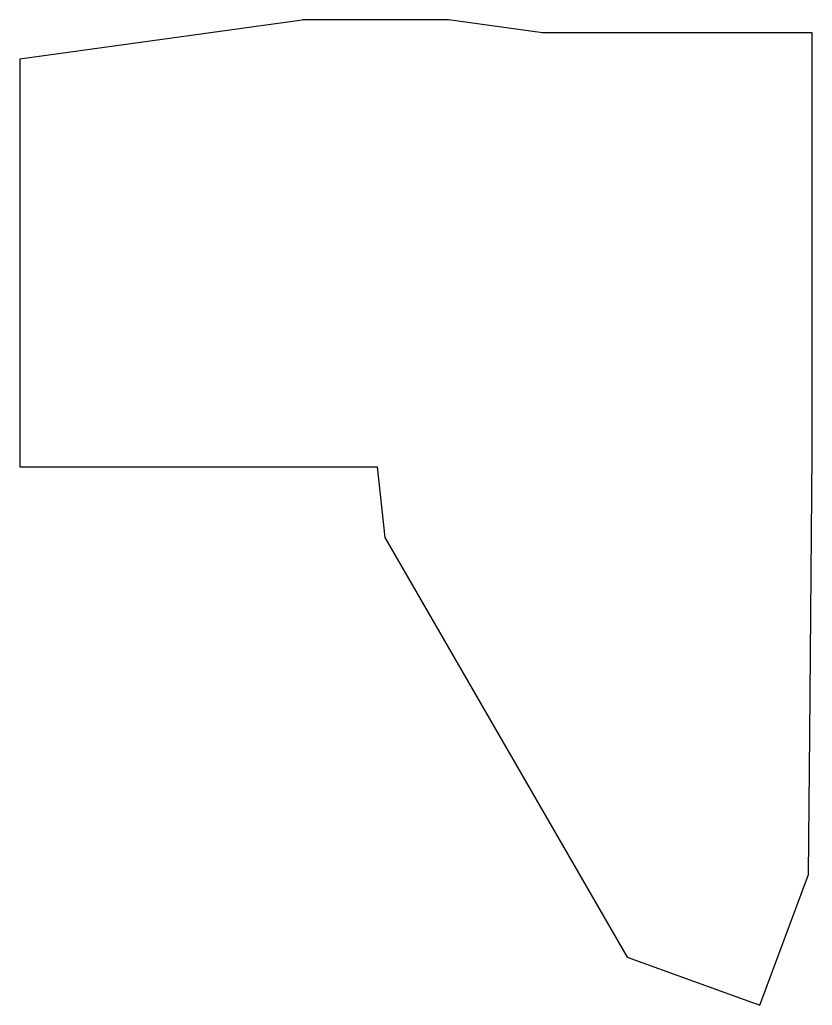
# Model space of a CAD drawing. Header units: millimetres. Extents: x -14 to 138, y -116 to 72.
import ezdxf

# ---------------------------------------------------------------- set-up
doc = ezdxf.new("R2010")
doc.units = ezdxf.units.MM

msp = doc.modelspace()

# ---------------------------------------------------------------- linework, layer by layer
for p, q in [((-14, 64.5), (40, 72)), ((68, 72), (40, 72)), ((86, 69.5), (68, 72)), ((137.6, 69.5), (86, 69.5)), ((137.6, -11), (137.6, 69.5)), ((-14, 64.5), (-14, -13.5)), ((137.12, -64.72), (137.6, -11)), ((-14, -13.5), (54.4, -13.5)), ((54.4, -13.5), (55.87, -27.06)), ((55.87, -27.06), (102.17, -107.26)), ((136.89, -91.45), (137.12, -64.72)), ((127.54, -116.49), (136.89, -91.45)), ((102.17, -107.26), (127.54, -116.49))]:
    msp.add_line(p, q)

doc.saveas('drawing.dxf')
